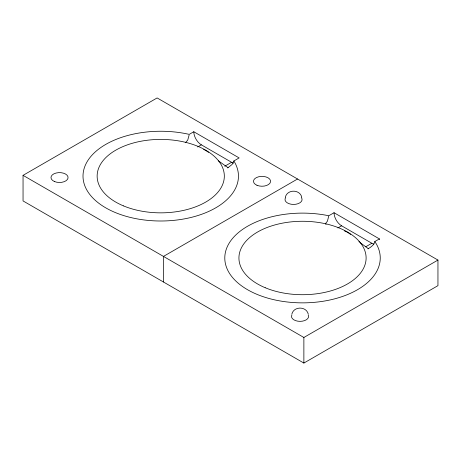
<?xml version="1.0" encoding="UTF-8"?>
<svg xmlns="http://www.w3.org/2000/svg" width="461" height="461" viewBox="0 0 461 461"><rect width="100%" height="100%" fill="white"/><g stroke="black" fill="none" stroke-linecap="round" stroke-linejoin="round"><path stroke-width="0.69" d="M328.71 216.174L327.437 221.147L325.333 223.844M189.108 135.085L187.731 140.115L185.431 142.685M374.833 241.535A77.725 44.873 0 0 1 313.007 302.451A77.725 44.873 0 0 1 225.216 253.302A77.725 44.873 0 0 1 328.779 215.754L334.041 212.717L379.397 238.902L374.833 241.535C374.251 244.9 370.846 247.182 368.31 248.629A10.689 6.172 60 0 1 368.011 248.94M233.883 160.964A77.725 44.873 0 0 1 168.847 220.756A77.725 44.873 0 0 1 83.718 170.069A77.725 44.873 0 0 1 189.229 134.376L193.793 131.742L239.144 157.927L233.883 160.964L232.114 164.444L228.039 167.671A10.689 6.172 60 0 1 227.757 167.971M285.336 197.21C287.226 189.171 299.857 189.171 301.753 197.21M291.848 314.125C293.738 306.092 306.369 306.092 308.265 314.125M23.05 175.347L157.126 97.939L437.95 260.067L437.95 285.653L303.874 363.061L23.05 200.933L23.05 175.347L303.874 337.475L437.95 260.067M197.636 146.973L201.353 144.829L231.589 162.284A10.689 6.172 60 0 0 233.664 163.148M224.772 166.219L231.589 162.284M297.535 179.006L163.465 256.414L163.465 281.994M337.884 227.947L341.601 225.804L371.837 243.258A10.689 6.172 60 0 0 373.917 244.123M365.642 246.831L371.837 243.258M368.293 248.635L360.237 242.734M228.039 167.671L218.445 160.872M326.048 224.265L325.743 224.086M358.906 241.627L359.568 242.181M303.874 337.475L303.874 363.061M201.353 144.829A10.689 6.172 60 0 1 193.793 131.742M203.572 149.416A23.361 13.484 60 0 1 208.516 152.355M341.601 225.804A10.689 6.172 60 0 1 334.041 212.717M379.397 238.902A10.689 6.172 60 0 1 379.363 239.668M344.523 230.949A23.361 13.484 60 0 1 350.637 234.476M308.202 314.921A8.552 4.938 0 0 1 300.053 321.357A8.552 4.938 0 0 1 291.905 314.921M301.39 197.539A8.552 4.938 0 0 1 293.542 204.436A8.552 4.938 0 0 1 285.693 197.539M123.415 205.86A63.595 36.719 0 0 0 223.988 179.923A63.595 36.719 0 0 0 134.791 142.605A63.595 36.719 0 0 0 123.415 205.86M54.507 181.548A8.552 4.938 0 0 0 68.032 178.061A8.552 4.938 0 0 0 56.035 173.042A8.552 4.938 0 0 0 54.507 181.548M257.019 185.305A8.552 4.938 0 0 0 270.544 181.818A8.552 4.938 0 0 0 258.546 176.799A8.552 4.938 0 0 0 257.019 185.305M265.202 287.722A63.595 36.719 0 0 0 365.775 261.779A63.595 36.719 0 0 0 276.577 224.467A63.595 36.719 0 0 0 265.202 287.722"/></g></svg>
